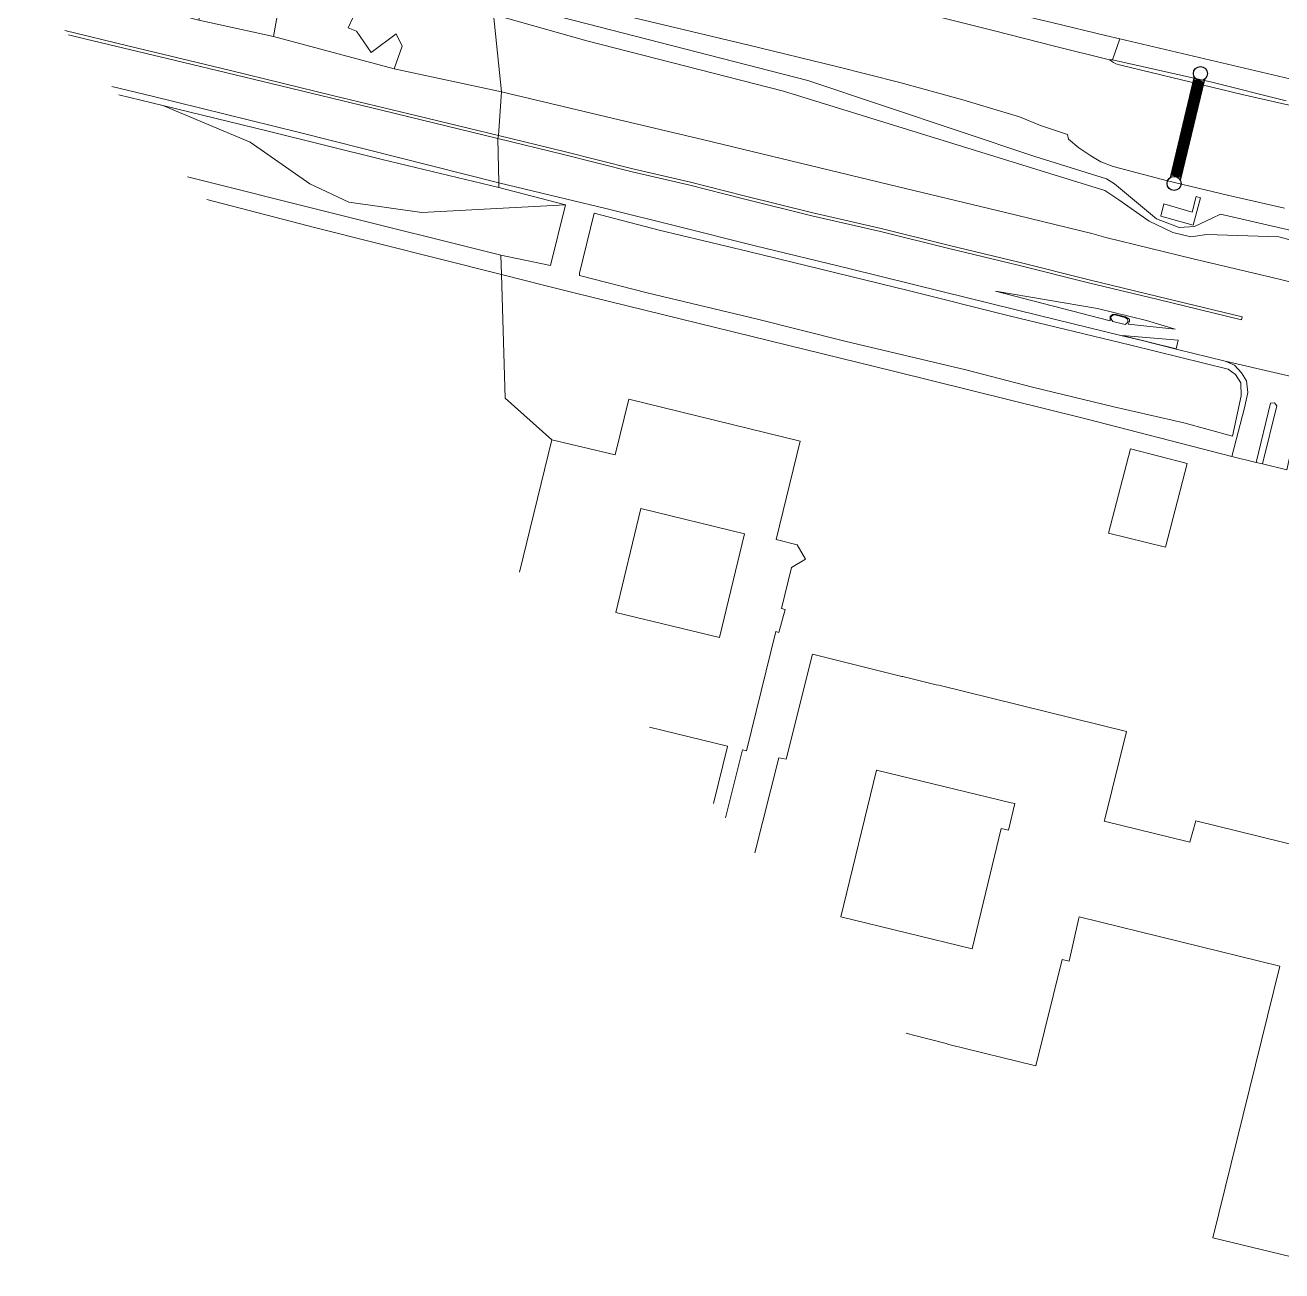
# Model space of a CAD drawing. Header units: metres. Extents: x 112942 to 118371, y 496117 to 499046.
# Drawn here: x 117317 to 117495, y 496312.9 to 496489.3 of the extents above; entities that cross this region are included whole.
import ezdxf
from ezdxf.enums import TextEntityAlignment as Align

# ---------------------------------------------------------------- set-up
doc = ezdxf.new("R2010")
doc.units = ezdxf.units.M
doc.linetypes.add('STREEP', pattern=[0.375, 0.25, -0.125])
doc.layers.add('B-WE-OG-TOPOKAART-G', color=253, linetype='Continuous', lineweight=18)
doc.layers.add('N-WE-VW-BEWEGWIJZERING_DRAAGCONSTRUCTIE_PORTAAL-S', color=7, linetype='Continuous', lineweight=25)
doc.styles.add('NLCS-ISO', font='NLCS-ISO.ttf')

# ---------------------------------------------------------------- blocks, each defined once
blk = doc.blocks.new('SVW-BEWEGWIJZERING_DRAAGCONSTRUCTIE_PORTAAL_COMBI')
for p, q in [((0.66, 0.75), (15.34, 0.75)), ((0.66, -0.75), (15.34, -0.75))]:
    blk.add_line(p, q)
at = {"linetype": 'STREEP', "flags": 128}
blk.add_lwpolyline([(1, 0, 1.5, 1.5, 0), (15, 0, 0, 0, 0)], format="xyseb", dxfattribs=at)
at = {"linetype": 'ByBlock'}
for points in [[(0.66, 0.75), (15.34, 0.75)], [(0.66, -0.75), (15.34, -0.75)]]:
    blk.add_lwpolyline(points, dxfattribs=at)
for centre in [(0, 0), (16, 0)]:
    blk.add_circle(centre, 1, dxfattribs=at)
at = {"linetype": 'ByBlock', "style": 'NLCS-ISO', "flags": 13}
blk.add_attdef('LENGTE', text='', height=2.5, dxfattribs=at).set_placement((0, 0), align=Align.MIDDLE_LEFT)

msp = doc.modelspace()

# ---------------------------------------------------------------- linework, layer by layer
at = {"layer": 'B-WE-OG-TOPOKAART-G', "elevation": 0.503}
for points in [[(117387.007, 496411.866), (117391.578, 496430.584), (117400.591, 496428.484), (117402.493, 496436.386), (117426.781, 496430.425), (117423.356, 496416.48), (117426.333, 496415.716), (117427.546, 496413.691), (117425.56, 496412.508), (117424.127, 496406.709), (117424.666, 496406.573), (117423.752, 496403.336), (117423.311, 496403.458), (117419.17, 496386.555), (117418.6, 496386.706), (117416.212, 496377.061)], [(117420.362, 496372.115), (117423.758, 496385.586), (117424.784, 496385.376), (117428.519, 496400.243), (117441.191, 496397.084), (117441.321, 496397.106), (117446.008, 496395.929), (117446.41, 496395.851), (117472.976, 496389.323), (117469.879, 496376.704), (117469.82, 496376.609), (117481.59, 496373.739), (117481.968, 496373.622), (117482.792, 496376.649), (117510.043, 496369.977)], [(117414.51, 496379.09), (117416.467, 496387.163), (117416.467, 496387.21), (117405.424, 496389.917)], [(117504.571, 496312.937), (117485.222, 496317.614), (117494.709, 496356.057), (117466.279, 496363.05), (117466.167, 496362.706), (117464.847, 496356.795), (117463.853, 496357.011), (117460.166, 496341.986), (117447.809, 496344.982), (117447.431, 496345.121), (117442.611, 496346.349), (117442.284, 496346.461), (117441.788, 496346.581)]]:
    msp.add_lwpolyline(points, dxfattribs=at)
at = {"layer": 'B-WE-OG-TOPOKAART-G'}
for points, elevation in [([(117473.554, 496429.344), (117481.585, 496427.247), (117478.515, 496415.395), (117470.447, 496417.399), (117473.554, 496429.344)], 0.308), ([(117470.447, 496417.399), (117478.515, 496415.395), (117481.585, 496427.247), (117473.554, 496429.344), (117470.447, 496417.399)], 0.308), ([(117400.643, 496406.168), (117415.331, 496402.598), (117418.906, 496417.307), (117404.218, 496420.877), (117400.643, 496406.168)], 0.536), ([(117418.906, 496417.307), (117415.331, 496402.598), (117400.643, 496406.168), (117404.218, 496420.877), (117418.906, 496417.307)], 0.536), ([(117457.159, 496379.102), (117456.64, 496379.228), (117437.585, 496383.847), (117432.543, 496363.048), (117451.122, 496358.544), (117455.255, 496375.593), (117456.25, 496375.352), (117457.159, 496379.102)], 0.574), ([(117457.159, 496379.102), (117456.25, 496375.352), (117455.255, 496375.593), (117451.122, 496358.544), (117432.543, 496363.048), (117437.585, 496383.847), (117456.64, 496379.228), (117457.159, 496379.102)], 0.574)]:
    msp.add_lwpolyline(points, close=True, dxfattribs=dict(at, elevation=elevation))
for points in [[(117470.018, 496487.865, 0.329), (117472.055, 496487.385, 0.34), (117471.023, 496484.432, 0.55), (117470.595, 496484.393, 0.448), (117462.771, 496486.333, 0.472), (117454.296, 496488.502, 0.586), (117434.118, 496493.619, 0.631), (117417.598, 496497.779, 0.703), (117409.095, 496499.952, 0.694), (117384.575, 496505.355, 0.7), (117384.507, 496508.665, 0.288), (117410.818, 496502.368, 0.258), (117429.221, 496497.825, 0.538), (117446.184, 496493.587, 0.55), (117462.622, 496489.647, 0.517), (117470.018, 496487.865, 0.329)], [(117317.148, 496495.12, 0.445), (117317.012, 496496.411, 0.519), (117341.616, 496490.033, -0.324), (117352.165, 496487.707, -0.324), (117369.288, 496483.119, -0.188), (117384.45, 496479.9, -0.057), (117384.063, 496473.687, 0.153)], [(117352.165, 496487.707, -0.324), (117352.948, 496491.933, -0.099), (117353.116, 496491.898, -0.099), (117353.328, 496493.104, -0.099), (117356.954, 496492.52, -0.09), (117356.814, 496491.309, -0.09), (117358.53, 496491.074, -0.09), (117360.679, 496495.546, 0.01), (117364.888, 496493.543, 0.037), (117362.779, 496488.921, -0.031), (117363.925, 496488.453, -0.031), (117366.034, 496485.446, -0.188), (117369.559, 496488.088, -0.188), (117370.406, 496486.323, -0.188), (117369.288, 496483.119, -0.188), (117352.165, 496487.707, -0.324)], [(117384.45, 496479.9, -0.057), (117369.288, 496483.119, -0.188), (117370.406, 496486.323, -0.188), (117369.559, 496488.088, -0.188), (117366.034, 496485.446, -0.188), (117363.925, 496488.453, -0.031), (117362.779, 496488.921, -0.031), (117364.888, 496493.543, 0.037), (117367.327, 496496.3, 0.35), (117383.361, 496490.834, -0.33), (117384.45, 496479.9, -0.057)], [(117384.243, 496494.956, 0.467), (117419.487, 496486.478, 0.553)], [(117495.367, 496463.392, 0.625), (117487.277, 496465.257, 0.609), (117478.772, 496467.293, 0.637), (117471.11, 496469.31, 0.593), (117469.358, 496469.989, 0.564), (117467.91, 496470.814, 0.541), (117466.255, 496471.945, 0.532), (117464.79, 496473.16, 0.5), (117464.621, 496473.815, 0.498), (117460.814, 496475.091, 0.483), (117457.828, 496476.351, 0.37), (117449.807, 496478.752, 0.356), (117440.883, 496481.206, 0.412), (117431.918, 496483.453, 0.412), (117419.487, 496486.478, 0.553), (117384.243, 496494.956, 0.467)], [(117341.616, 496490.033, -0.324), (117342.423, 496493.615, -0.155), (117349.313, 496492.565, -0.155), (117351.947, 496492.144, -0.096), (117352.948, 496491.933, -0.099), (117352.165, 496487.707, -0.324), (117341.616, 496490.033, -0.324)], [(117384.263, 496492.672, 0.24), (117427.844, 496481.497, 0.604), (117460, 496470.721, 0.607), (117470.15, 496467.544, 0.601), (117471.286, 496466.855, 0.583), (117477.25, 496461.91, 0.505), (117480.439, 496460.668, 0.595), (117482.613, 496460.821, 0.619), (117485.122, 496461.978, 0.685), (117486.318, 496462.565, 0.67), (117496.334, 496460.255, 0.736)], [(117496.334, 496460.255, 0.736), (117486.318, 496462.565, 0.67), (117485.122, 496461.978, 0.685), (117482.613, 496460.821, 0.619), (117480.439, 496460.668, 0.595), (117477.25, 496461.91, 0.505), (117471.286, 496466.855, 0.583), (117470.15, 496467.544, 0.601), (117460, 496470.721, 0.607), (117427.844, 496481.497, 0.604), (117384.263, 496492.672, 0.24)], [(117434.118, 496493.619, 0.631), (117454.296, 496488.502, 0.586), (117462.771, 496486.333, 0.472)], [(117507.151, 496455.932, -0.743), (117494.543, 496459.329, -0.697), (117484.36, 496459.681, -0.22), (117482.117, 496459.359, -0.202), (117479.558, 496459.978, -0.037), (117476.193, 496461.576, -0.013), (117471.885, 496464.586, 0.016), (117469.895, 496465.909, -0.61), (117424.4, 496479.977, -0.507), (117396.542, 496487.107, -0.433), (117383.361, 496490.834, -0.33)], [(117384.45, 496479.9, -0.057), (117383.361, 496490.834, -0.33), (117396.542, 496487.107, -0.433), (117424.4, 496479.977, -0.507), (117469.895, 496465.909, -0.61), (117471.885, 496464.586, 0.016), (117476.193, 496461.576, -0.013), (117479.558, 496459.978, -0.037), (117482.117, 496459.359, -0.202), (117484.36, 496459.681, -0.22), (117494.543, 496459.329, -0.697), (117507.151, 496455.932, -0.743)], [(117322.653, 496488.56, 0.093), (117331.558, 496486.409, 0.016), (117346.106, 496482.879, -0.043), (117360.748, 496479.314, -0.055), (117372.531, 496476.485, -0.067), (117384.063, 496473.687, 0.153), (117383.962, 496473.266, 0.153)], [(117384.063, 496473.687, 0.153), (117372.531, 496476.485, -0.067), (117360.748, 496479.314, -0.055), (117346.106, 496482.879, -0.043), (117331.558, 496486.409, 0.016), (117322.653, 496488.56, 0.093)], [(117499.304, 496480.945, 0.461), (117488.912, 496483.411, 0.418), (117472.055, 496487.385, 0.34), (117470.018, 496487.865, 0.329), (117462.622, 496489.647, 0.517)], [(117383.962, 496473.266, 0.153), (117367.464, 496477.305, 0.016), (117351.842, 496481.059, 0.001), (117339.301, 496484.096, -0.005), (117325.634, 496487.349, -0.011), (117323.155, 496487.962, 0.035)], [(117323.155, 496487.962, 0.035), (117325.634, 496487.349, -0.011), (117339.301, 496484.096, -0.005), (117351.842, 496481.059, 0.001), (117367.464, 496477.305, 0.016), (117383.962, 496473.266, 0.153), (117384.098, 496466.989, 0.019)], [(117495.585, 496478.597, 0.574), (117485.079, 496481.241, 0.577), (117471.023, 496484.432, 0.55), (117472.055, 496487.385, 0.34), (117488.912, 496483.411, 0.418), (117499.304, 496480.945, 0.461)], [(117419.487, 496486.478, 0.553), (117431.918, 496483.453, 0.412), (117440.883, 496481.206, 0.412), (117449.807, 496478.752, 0.356), (117457.828, 496476.351, 0.37), (117460.814, 496475.091, 0.483), (117464.621, 496473.815, 0.498), (117464.79, 496473.16, 0.5), (117466.255, 496471.945, 0.532), (117467.91, 496470.814, 0.541), (117469.358, 496469.989, 0.564), (117471.11, 496469.31, 0.593), (117478.772, 496467.293, 0.637), (117487.277, 496465.257, 0.609), (117495.367, 496463.392, 0.625)], [(117462.771, 496486.333, 0.472), (117470.595, 496484.393, 0.448), (117471.127, 496484.048, 0.458), (117471.469, 496483.825, 0.47), (117472.17, 496483.651, 0.465), (117489.367, 496479.48, 0.452), (117500.617, 496476.941, 0.423)], [(117500.617, 496476.941, 0.423), (117489.367, 496479.48, 0.452), (117472.17, 496483.651, 0.465), (117471.469, 496483.825, 0.47), (117471.127, 496484.048, 0.458), (117470.595, 496484.393, 0.448), (117471.023, 496484.432, 0.55), (117485.079, 496481.241, 0.577), (117495.585, 496478.597, 0.574)], [(117329.304, 496480.634, -0.081), (117335.002, 496479.257, -0.117), (117355.665, 496474.145, -0.138), (117384.098, 496466.989, 0.019), (117384.113, 496466.324, 0.005)], [(117384.098, 496466.989, 0.019), (117355.665, 496474.145, -0.138), (117335.002, 496479.257, -0.117), (117329.304, 496480.634, -0.081)], [(117502.052, 496438.26, 0.109), (117486.935, 496441.751, 0.083), (117480.022, 496443.459, 0.087), (117474.995, 496444.702, 0.09), (117472.381, 496445.337, 0.08), (117460.594, 496448.201, 0.033), (117447.026, 496451.546, 0.027), (117433.666, 496454.851, 0.04), (117420.378, 496458.093, 0.05), (117409.495, 496460.822, 0.017), (117399.229, 496463.338, 0.003), (117393.722, 496464.67, -0.023), (117384.098, 496466.989, 0.019), (117383.962, 496473.266, 0.153), (117393.263, 496471.024, 0.147), (117402.955, 496468.552, 0.16), (117410.94, 496466.717, 0.16), (117418.753, 496464.74, 0.15), (117428.441, 496462.341, 0.16), (117438.157, 496460.1, 0.143), (117447.81, 496457.714, 0.09), (117457.637, 496455.351, 0.103), (117467.616, 496452.853, 0.083), (117477.298, 496450.5, 0.13), (117489.26, 496447.585, 0.177), (117489.363, 496448.006, 0.177), (117477.4, 496450.921, 0.13), (117467.72, 496453.273, 0.083), (117457.74, 496455.772, 0.103), (117447.913, 496458.135, 0.09), (117438.258, 496460.521, 0.143), (117428.542, 496462.762, 0.16), (117418.858, 496465.16, 0.15), (117411.042, 496467.138, 0.16), (117403.057, 496468.973, 0.16), (117393.367, 496471.444, 0.147), (117384.063, 496473.687, 0.153), (117384.45, 496479.9, -0.057), (117400.137, 496476.147, 0.01), (117413.114, 496473.067, -0.017), (117426.805, 496469.76, -0.053), (117440.712, 496466.427, -0.093), (117455.83, 496462.777, -0.067), (117468.08, 496459.842, -0.043), (117470.058, 496459.269, -0.147), (117482.422, 496456.238, -0.083), (117493.444, 496453.632, -0.127), (117506.472, 496450.46, -0.153)], [(117506.472, 496450.46, -0.153), (117493.444, 496453.632, -0.127), (117482.422, 496456.238, -0.083), (117470.058, 496459.269, -0.147), (117468.08, 496459.842, -0.043), (117455.83, 496462.777, -0.067), (117440.712, 496466.427, -0.093), (117426.805, 496469.76, -0.053), (117413.114, 496473.067, -0.017), (117400.137, 496476.147, 0.01), (117384.45, 496479.9, -0.057)], [(117384.113, 496466.324, 0.005), (117367.592, 496470.301, -0.144), (117351.414, 496474.308, -0.114), (117336.502, 496477.931, -0.111), (117330.303, 496479.444, -0.097)], [(117330.303, 496479.444, -0.097), (117336.502, 496477.931, -0.111), (117348.868, 496472.761, -0.111), (117357.341, 496466.869, -0.108), (117362.841, 496464.263, -0.108), (117373.205, 496462.778, -0.108), (117393.531, 496463.89, -0.023), (117391.425, 496455.287, -0.017), (117384.386, 496456.77, -0.057)], [(117393.531, 496463.89, -0.023), (117373.205, 496462.778, -0.108), (117362.841, 496464.263, -0.108), (117357.341, 496466.869, -0.108), (117348.868, 496472.761, -0.111), (117336.502, 496477.931, -0.111), (117351.414, 496474.308, -0.114), (117367.592, 496470.301, -0.144), (117384.113, 496466.324, 0.005), (117393.531, 496463.89, -0.023)], [(117383.962, 496473.266, 0.153), (117384.063, 496473.687, 0.153), (117393.367, 496471.444, 0.147), (117403.057, 496468.973, 0.16), (117411.042, 496467.138, 0.16), (117418.858, 496465.16, 0.15), (117428.542, 496462.762, 0.16), (117438.258, 496460.521, 0.143), (117447.913, 496458.135, 0.09), (117457.74, 496455.772, 0.103), (117467.72, 496453.273, 0.083), (117477.4, 496450.921, 0.13), (117489.363, 496448.006, 0.177), (117489.26, 496447.585, 0.177), (117477.298, 496450.5, 0.13), (117467.616, 496452.853, 0.083), (117457.637, 496455.351, 0.103), (117447.81, 496457.714, 0.09), (117438.157, 496460.1, 0.143), (117428.441, 496462.341, 0.16), (117418.753, 496464.74, 0.15), (117410.94, 496466.717, 0.16), (117402.955, 496468.552, 0.16), (117393.263, 496471.024, 0.147), (117383.962, 496473.266, 0.153)], [(117340.025, 496467.857, -0.192), (117360.152, 496462.801, -0.188), (117384.386, 496456.77, -0.057), (117384.452, 496454.038, -0.023)], [(117384.386, 496456.77, -0.057), (117360.152, 496462.801, -0.188), (117340.025, 496467.857, -0.192)], [(117399.229, 496463.338, 0.003), (117409.495, 496460.822, 0.017), (117420.378, 496458.093, 0.05), (117433.666, 496454.851, 0.04), (117447.026, 496451.546, 0.027), (117460.594, 496448.201, 0.033), (117472.381, 496445.337, 0.08), (117474.995, 496444.702, 0.09), (117480.022, 496443.459, 0.087), (117486.935, 496441.751, 0.083), (117488.287, 496441.165, 0.04), (117489.277, 496440.098, 0.007), (117489.983, 496438.959, -0.007), (117490.16, 496437.299, 0.007), (117489.687, 496435.125, 0.047), (117487.888, 496428.259, 0.043), (117486.627, 496428.568, 0.033), (117467.21, 496433.583, 0.087), (117439.993, 496440.335, 0.023), (117394.772, 496451.429, -0.02), (117390.617, 496452.438, 0.115), (117384.452, 496454.038, -0.023), (117384.386, 496456.77, -0.057), (117391.425, 496455.287, -0.017), (117393.531, 496463.89, -0.023), (117384.113, 496466.324, 0.005), (117384.098, 496466.989, 0.019), (117393.722, 496464.67, -0.023), (117399.229, 496463.338, 0.003)], [(117384.452, 496454.038, -0.023), (117358.16, 496460.636, -0.099), (117342.734, 496464.628, -0.151)], [(117342.734, 496464.628, -0.151), (117358.16, 496460.636, -0.099), (117384.452, 496454.038, -0.023), (117384.997, 496436.49, 0.177), (117391.578, 496430.584, 0.503), (117387.007, 496411.866, 0.503)], [(117483.473, 496464.877, 0.685), (117482.828, 496465.07, 0.7), (117482.264, 496462.837, 0.553), (117478.269, 496464.03, 0.622), (117477.832, 496462.262, 0.553), (117482.439, 496461.011, 0.523), (117483.473, 496464.877, 0.685)], [(117483.473, 496464.877, 0.685), (117482.439, 496461.011, 0.523), (117477.832, 496462.262, 0.553), (117478.269, 496464.03, 0.622), (117482.264, 496462.837, 0.553), (117482.828, 496465.07, 0.7), (117483.473, 496464.877, 0.685)], [(117395.541, 496454.21, -0.03), (117397.58, 496462.695, -0.033), (117406.807, 496460.279, 0.003), (117419.443, 496457.274, 0.077), (117442.083, 496451.75, -0.02), (117456.352, 496448.166, -0.043), (117473.591, 496444.008, -0.023), (117487.367, 496440.594, -0.013), (117488.415, 496439.862, -0.02), (117489.197, 496438.672, -0.033), (117489.217, 496436.847, 0.027), (117487.973, 496431.129, 0.02), (117481.08, 496433.022, 0.01), (117471.207, 496435.254, -0.05), (117459.689, 496438.06, -0.067), (117450.25, 496440.509, -0.053), (117433.084, 496444.559, -0.047), (117420.722, 496447.673, -0.08), (117405.108, 496451.406, -0.037), (117395.539, 496453.89, -0.037), (117395.541, 496454.21, -0.03)], [(117397.58, 496462.695, -0.033), (117395.541, 496454.21, -0.03), (117395.539, 496453.89, -0.037), (117405.108, 496451.406, -0.037), (117420.722, 496447.673, -0.08), (117433.084, 496444.559, -0.047), (117450.25, 496440.509, -0.053), (117459.689, 496438.06, -0.067), (117471.207, 496435.254, -0.05), (117481.08, 496433.022, 0.01), (117487.973, 496431.129, 0.02), (117489.217, 496436.847, 0.027), (117489.197, 496438.672, -0.033), (117488.415, 496439.862, -0.02), (117487.367, 496440.594, -0.013), (117473.591, 496444.008, -0.023), (117456.352, 496448.166, -0.043), (117442.083, 496451.75, -0.02), (117419.443, 496457.274, 0.077), (117406.807, 496460.279, 0.003), (117397.58, 496462.695, -0.033)], [(117416.212, 496377.061, 0.503), (117418.6, 496386.706, 0.503), (117419.17, 496386.555, 0.503), (117423.311, 496403.458, 0.503), (117423.752, 496403.336, 0.503), (117424.666, 496406.573, 0.503), (117424.127, 496406.709, 0.503), (117425.56, 496412.508, 0.503), (117427.546, 496413.691, 0.503), (117426.333, 496415.716, 0.503), (117423.356, 496416.48, 0.503), (117426.781, 496430.425, 0.503), (117402.493, 496436.386, 0.503), (117400.591, 496428.484, 0.503), (117391.578, 496430.584, 0.503), (117384.997, 496436.49, 0.177), (117384.452, 496454.038, -0.023), (117390.617, 496452.438, 0.115), (117394.772, 496451.429, -0.02), (117439.993, 496440.335, 0.023)], [(117479.882, 496446.294, 0.07), (117473.215, 496446.974, 0.11), (117473.41, 496447.337, 0.134), (117473.395, 496447.682, 0.134), (117472.859, 496448.013, 0.134), (117471.327, 496448.408, 0.134), (117470.995, 496448.357, 0.134), (117470.654, 496448.049, 0.134), (117470.685, 496447.451, 0.113), (117454.454, 496451.632, 0.083), (117468.895, 496449.214, 0.098), (117475.803, 496447.506, 0.161), (117479.882, 496446.294, 0.07)], [(117472.788, 496447.932, 0.266), (117471.332, 496448.304, 0.221), (117471.035, 496448.278, 0.221), (117470.756, 496448.01, 0.221), (117470.807, 496447.712, 0.221), (117471.055, 496447.343, 0.221), (117472.788, 496446.931, 0.221), (117473.053, 496447.127, 0.266), (117473.202, 496447.339, 0.266), (117473.147, 496447.713, 0.266), (117472.788, 496447.932, 0.266)], [(117472.788, 496446.931, 0.221), (117471.055, 496447.343, 0.221), (117470.807, 496447.712, 0.221), (117470.756, 496448.01, 0.221), (117471.035, 496448.278, 0.221), (117471.332, 496448.304, 0.221), (117472.788, 496447.932, 0.266), (117473.147, 496447.713, 0.266), (117473.202, 496447.339, 0.266), (117473.053, 496447.127, 0.266), (117472.788, 496446.931, 0.221)], [(117480.022, 496443.498, 0.087), (117472.381, 496445.376, 0.08), (117480.311, 496444.72, 0.077), (117480.022, 496443.498, 0.087)], [(117439.993, 496440.335, 0.023), (117467.21, 496433.583, 0.087), (117486.627, 496428.568, 0.033), (117487.888, 496428.259, 0.043), (117491.358, 496427.409, 0.137), (117492.26, 496427.188, 0.15), (117495.698, 496426.346, 0.117)], [(117501.877, 496437.395, 0.077), (117501.147, 496437.512, 0.11), (117500.23, 496437.405, 0.11), (117499.432, 496437.15, 0.11), (117498.42, 496436.355, 0.11), (117497.829, 496435.444, 0.107), (117496.544, 496430.197, 0.11), (117495.698, 496426.346, 0.117), (117492.26, 496427.188, 0.15), (117494.275, 496435.433, 0.117), (117493.936, 496435.859, 0.14), (117493.4, 496435.802, 0.14), (117491.358, 496427.409, 0.137), (117487.888, 496428.259, 0.043), (117489.687, 496435.125, 0.047), (117490.16, 496437.299, 0.007), (117489.983, 496438.959, -0.007), (117489.277, 496440.098, 0.007), (117488.287, 496441.165, 0.04), (117486.935, 496441.751, 0.083), (117502.052, 496438.26, 0.109), (117501.877, 496437.395, 0.077)], [(117492.26, 496427.188, 0.15), (117491.358, 496427.409, 0.137), (117493.4, 496435.802, 0.14), (117493.936, 496435.859, 0.14), (117494.275, 496435.433, 0.117), (117492.26, 496427.188, 0.15)], [(117510.043, 496369.977, 0.503), (117482.792, 496376.649, 0.503), (117481.968, 496373.622, 0.503), (117481.59, 496373.739, 0.503), (117469.82, 496376.609, 0.503), (117469.879, 496376.704, 0.503), (117472.976, 496389.323, 0.503), (117446.41, 496395.851, 0.503), (117446.008, 496395.929, 0.503), (117441.321, 496397.106, 0.503), (117441.191, 496397.084, 0.503), (117428.519, 496400.243, 0.503), (117424.784, 496385.376, 0.503), (117423.758, 496385.586, 0.503), (117420.362, 496372.115, 0.503)]]:
    msp.add_polyline3d(points, dxfattribs=at)

# ---------------------------------------------------------------- block references
at = {"layer": 'N-WE-VW-BEWEGWIJZERING_DRAAGCONSTRUCTIE_PORTAAL-S', "rotation": 256.5061897493399}
msp.add_blockref('SVW-BEWEGWIJZERING_DRAAGCONSTRUCTIE_PORTAAL_COMBI', (117483.454, 496482.467), dxfattribs=at)

doc.saveas('drawing.dxf')
